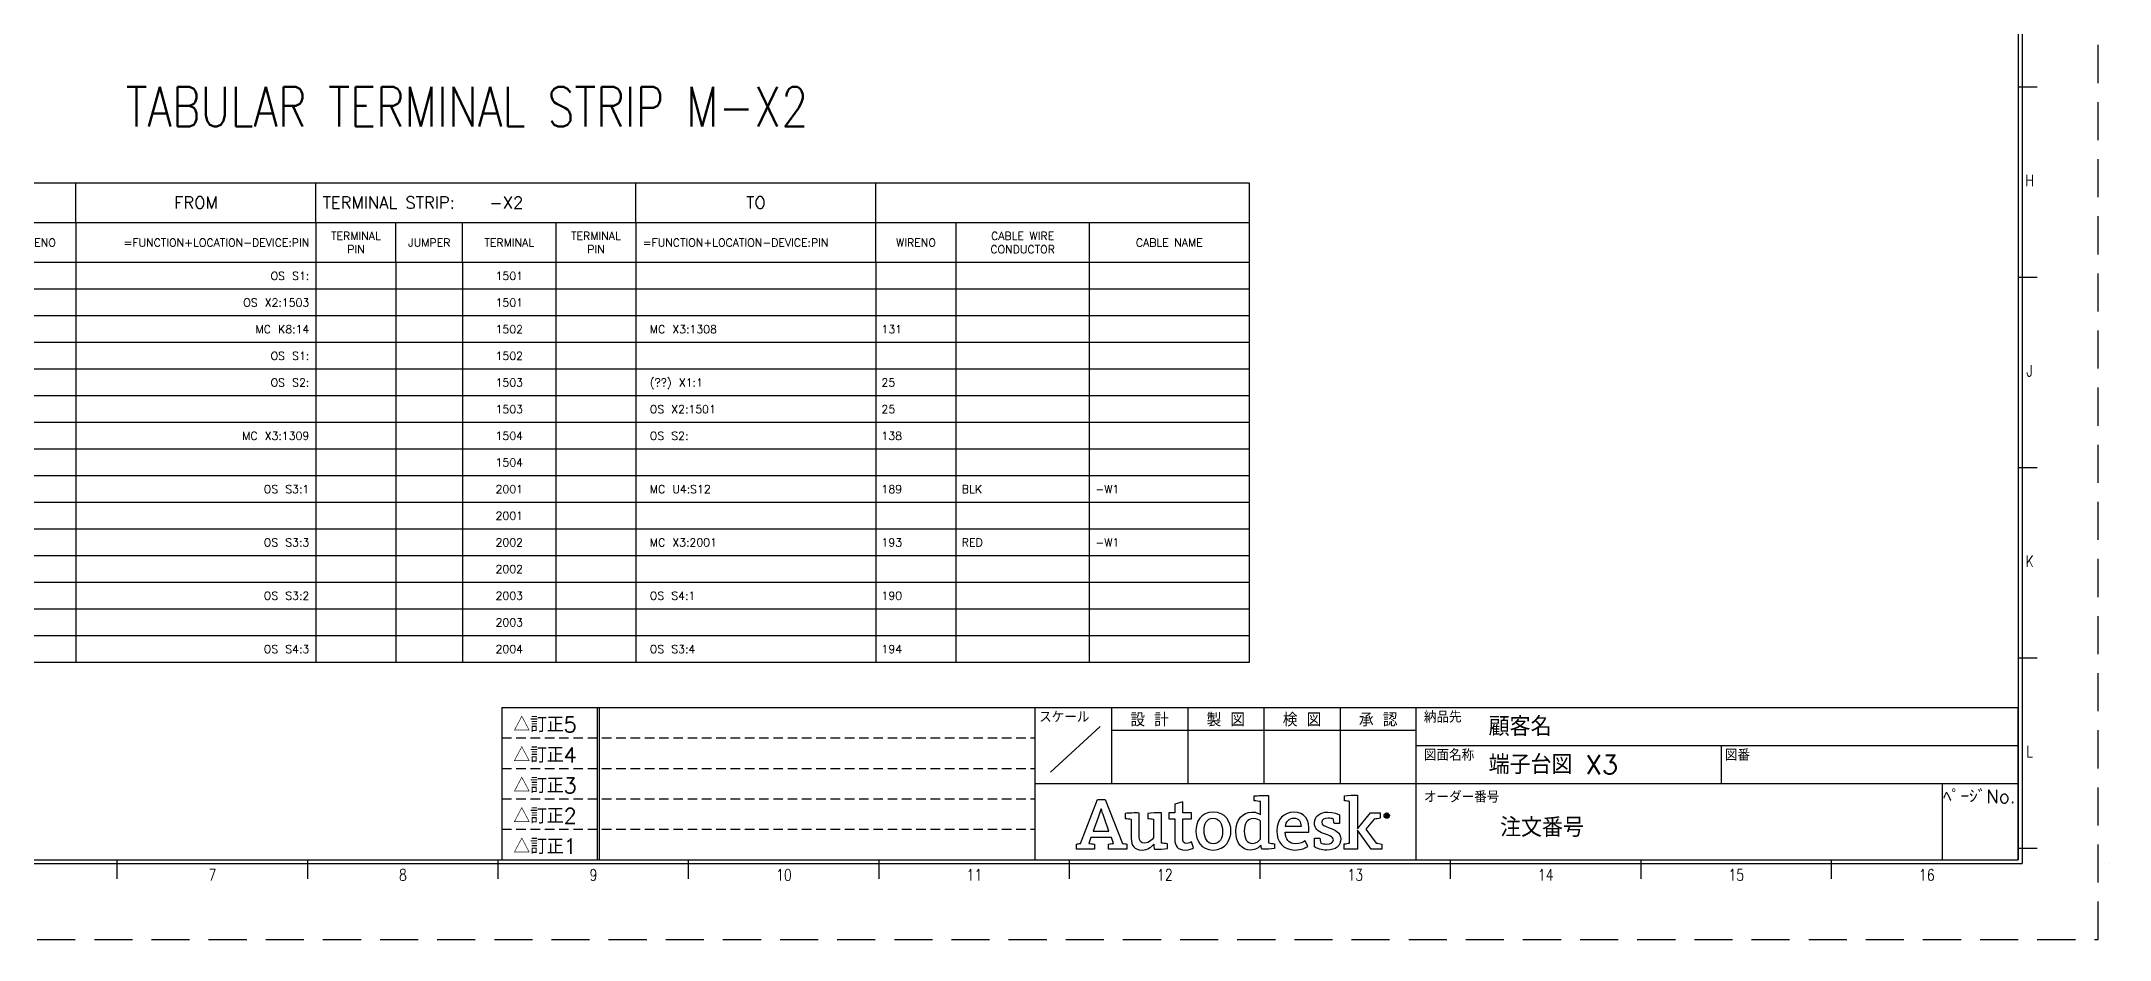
# Model space of a CAD drawing. Header units: millimetres. Extents: x 0 to 844, y 0 to 594.
# Drawn here: x 301 to 844, y 0 to 236 of the extents above; entities that cross this region are included whole.
import ezdxf
from ezdxf.enums import TextEntityAlignment as Align

# ---------------------------------------------------------------- set-up
doc = ezdxf.new("R2010")
doc.units = ezdxf.units.MM
doc.header["$LTSCALE"] = 10
doc.linetypes.add('DASHEDX2', pattern=[1.5, 1, -0.5])
doc.linetypes.add('HIDDEN', pattern=[0.375, 0.25, -0.125])
doc.layers.get('0').update_dxf_attribs({"linetype": 'CONTINUOUS'})
for name, color, linetype in [('COMMENT', 4, 'CONTINUOUS'), ('HIDDEN', 7, 'HIDDEN'), ('LAYER_1', 160, 'CONTINUOUS'), ('PMISC', 7, 'CONTINUOUS'), ('PTERM', 4, 'CONTINUOUS'), ('PWIRE', 84, 'CONTINUOUS'), ('TITLE', 4, 'CONTINUOUS'), ('ZUWAKU', 7, 'CONTINUOUS')]:
    doc.layers.add(name, color=color, linetype=linetype)
doc.styles.get("Standard").update_dxf_attribs({"font": 'romans', "width": 0.8, "bigfont": 'extfont'})
doc.styles.add('WD', font='txt.shx')

# ---------------------------------------------------------------- blocks, each defined once
blk = doc.blocks.new('JIS_tblock_a1')
at = {"layer": 'HIDDEN'}
for p, q in [((-398, 32), (-258, 32)), ((-398, 24), (-258, 24)), ((-398, 16), (-258, 16)), ((-398, 8), (-258, 8))]:
    blk.add_line(p, q, dxfattribs=at)
at = {"layer": 'ZUWAKU'}
for p, q in [((-398, 40), (0, 40)), ((-398, 40), (-398, 0)), ((-373, 40), (-373, 0)), ((-372.5, 40), (-372.5, 0)), ((-258, 0), (-258, 40)), ((-238, 40), (-238, 20)), ((-218, 40), (-218, 20)), ((-198, 40), (-198, 20)), ((-178, 40), (-178, 20)), ((-158, 0), (-158, 40)), ((0, 0), (0, 40)), ((-241, 35), (-254, 23)), ((-238, 34), (-158, 34)), ((-158, 30), (0, 30)), ((-78, 30), (-78, 20)), ((-258, 20), (-158, 20)), ((-158, 20), (0, 20)), ((-20, 20), (-20, 0)), ((-398, 0), (0, 0))]:
    blk.add_line(p, q, dxfattribs=at)
at = {"layer": 'TITLE'}
for tag, p, height in [('REVINFO51', (-370, 34), 3), ('ORDER2', (-139, 32.5), 5), ('REVINFO41', (-370, 26), 3), ('INFO1', (-139, 22.5), 5), ('SCALE0', (-247.5, 23), 3), ('REVINFO31', (-370, 18), 3), ('REVINFO21', (-370, 10), 3), ('ORDER1', (-136, 6), 5), ('REVINFO11', (-370, 2), 3)]:
    blk.add_attdef(tag, p, '', height=height, dxfattribs=at)
for tag, p in [('REVDATEY5', (-306, 34)), ('REVDATEM5', (-298, 34)), ('REVDATED5', (-290, 34)), ('REVDESIGN5', (-260, 34)), ('REVDATEY4', (-306, 26)), ('REVDATEM4', (-298, 26)), ('REVDATED4', (-290, 26)), ('REVDESIGN4', (-260, 26)), ('SCALE1', (-251, 29)), ('REVDATEY3', (-306, 18)), ('REVDATEM3', (-298, 18)), ('REVDATED3', (-290, 18)), ('REVDESIGN3', (-260, 18)), ('REVDATEY2', (-306, 10)), ('REVDATEM2', (-298, 10)), ('REVDATED2', (-290, 10)), ('REVDESIGN2', (-260, 10)), ('REVDATEY1', (-306, 2)), ('REVDATEM1', (-298, 2)), ('REVDATED1', (-290, 2)), ('REVDESIGN1', (-260, 2))]:
    blk.add_attdef(tag, text='', height=3, dxfattribs=at).set_placement(p, align=Align.RIGHT)
for tag, height, p in [('DESIGN1', 3, (-228, 27)), ('DESIGN2', 3, (-208, 27)), ('DESIGN3', 3, (-188, 27)), ('DESIGN4', 3, (-168, 27)), ('FILENAME0', 5, (-47.8, 25)), ('PAGE0', 3, (-10.3, 8.6))]:
    blk.add_attdef(tag, text='', height=height, dxfattribs=at).set_placement(p, align=Align.MIDDLE)
at = {"layer": 'TITLE', "flags": 1}
blk.add_attdef('LPAGE0', text='', height=3, dxfattribs=at).set_placement((-11, 3), align=Align.CENTER)
for tag, p in [('TYPE0', (-398, 0)), ('ORDER3', (-398, 0)), ('ORDER4', (-398, 0)), ('ORDER5', (-398, 0)), ('ORDER6', (-398, 0)), ('ORDER7', (-398, 0)), ('ORDER8', (-398, 0)), ('ORDER9', (-398, 0)), ('ORDER10', (-398, 0)), ('ORDER11', (-398, 0)), ('ORDER12', (-398, 0)), ('ORDER13', (-398, 0)), ('ORDER14', (-398, 0)), ('ORDER15', (-398, 0)), ('ORDER16', (-398, 0)), ('ORDER17', (-398, 0)), ('ORDER18', (-398, 0)), ('ORDER19', (-398, 0)), ('ORDER20', (-398, 0)), ('ORDER21', (-398, 0)), ('ORDER22', (-398, 0)), ('ORDER23', (-398, 0)), ('SCALETYPE0', (-398, 0)), ('DATEY1', (-398, 0)), ('DATEM1', (-398, 0)), ('DATED1', (-398, 0)), ('DATEY2', (-398, 0)), ('DATEM2', (-398, 0)), ('DATED2', (-398, 0)), ('BANNAME0', (-398, 0)), ('INFO3', (-398, 0)), ('INFO4', (-398, 0)), ('INFO5', (-398, 0)), ('INFO6', (-398, 0)), ('INFO7', (-398, 0)), ('INFO8', (-398, 0)), ('INFO9', (-398, 0)), ('INFO10', (-398, 0)), ('INFO11', (-398, 0)), ('INFO12', (-398, 0)), ('INFO13', (-398, 0)), ('INFO14', (-398, 0)), ('INFO15', (-398, 0)), ('INFO16', (-398, 0)), ('INFO17', (-398, 0)), ('INFO18', (-398, 0)), ('INFO19', (-398, 0)), ('INFO20', (-398, 0)), ('INFO21', (-398, 0)), ('INFO22', (-398, 0)), ('INFO23', (-398, 0)), ('INFO24', (-398, 0)), ('DATEY3', (-398, 0)), ('DATEM3', (-398, 0)), ('DATED3', (-398, 0)), ('DATEY4', (-398, 0)), ('DATEM4', (-398, 0)), ('DATED4', (-398, 0)), ('DATEY5', (-398, 0)), ('DATEM5', (-398, 0)), ('DATED5', (-398, 0)), ('DATEY6', (-398, 0)), ('DATEM6', (-398, 0)), ('DATED6', (-398, 0)), ('REFERENCETYPE0', (-398, 0)), ('INFO2', (-397.7, 0))]:
    blk.add_attdef(tag, p, '', height=3, dxfattribs=at)
at = {"layer": 'TITLE', "width": 0.8, "flags": 1}
for tag in ['REVINFO12', 'REVINFO13', 'REVINFO22', 'REVINFO23', 'REVINFO32', 'REVINFO33', 'REVINFO42', 'REVINFO43', 'REVINFO52', 'REVINFO53', 'REVINFO61', 'REVINFO62', 'REVINFO63', 'REVINFO71', 'REVINFO72', 'REVINFO73', 'REVINFO81', 'REVINFO82', 'REVINFO83', 'REVDESIGN6', 'REVDESIGN7', 'REVDESIGN8', 'REVDATEY6', 'REVDATEM6', 'REVDATED6', 'REVDATEY7', 'REVDATEM7', 'REVDATED7', 'REVDATEY8', 'REVDATEM8', 'REVDATED8']:
    blk.add_attdef(tag, (-398, 0), '', height=3, dxfattribs=at)
at = {"layer": 'TITLE', "flags": 1}
blk.add_attdef('PAPER0', text='', height=1, dxfattribs=at).set_placement((-3, -1), align=Align.TOP_RIGHT)
at = {"layer": 'ZUWAKU'}
for s, height, p in [('スケール', 3, (-257, 36)), ('納品先', 3, (-156, 36)), ('△訂正5', 4, (-395, 33.5)), ('△訂正4', 4, (-395, 25.5)), ('図面名称', 3, (-156, 26)), ('図番', 3, (-77, 26)), ('△訂正3', 4, (-395, 17.5)), ('オーダー番号', 3, (-156, 15)), ('△訂正2', 4, (-395, 9.5)), ('△訂正1', 4, (-395, 1.5))]:
    blk.add_text(s, height=height, dxfattribs=at).set_placement(p)
for s, p in [('設 計', (-228, 35)), ('製 図', (-208, 35)), ('検 図', (-188, 35)), ('承 認', (-168, 35)), ('ﾍﾟｰｼﾞNo.', (-10.23, 14.88))]:
    blk.add_text(s, height=3.5, dxfattribs=at).set_placement(p, align=Align.CENTER)
blk = doc.blocks.new('JIS_border_a1')
at = {"layer": 'ZUWAKU', "color": 5}
for p, q in [((820, 573), (820, 21)), ((821, 574), (821, 20)), ((20, 20), (821, 20)), ((21, 21), (820, 21)), ((594, 20), (594, 20)), ((644, 20), (644, 20)), ((694, 20), (694, 20)), ((744, 20), (744, 20)), ((794, 20), (794, 20)), ((844, 20), (844, 20))]:
    blk.add_line(p, q, dxfattribs=at)
at = {"layer": 'ZUWAKU'}
for p, q in [((820, 224), (825, 224)), ((820, 174), (825, 174)), ((820, 124), (825, 124)), ((820, 74), (825, 74)), ((820, 24), (825, 24)), ((321, 16), (321, 21)), ((371, 16), (371, 21)), ((421, 16), (421, 21)), ((471, 16), (471, 21)), ((521, 16), (521, 21)), ((571, 16), (571, 21)), ((621, 16), (621, 21)), ((671, 16), (671, 21)), ((721, 16), (721, 21)), ((771, 16), (771, 21))]:
    blk.add_line(p, q, dxfattribs=at)
at = {"layer": 'ZUWAKU', "color": 5, "linetype": 'DASHEDX2'}
blk.add_lwpolyline([(0, 0), (841, 0), (841, 594), (0, 594)], close=True, dxfattribs=at)
at = {"layer": 'COMMENT', "width": 0.8}
for s, p in [('H', (823, 199.43)), ('J', (823, 149.43)), ('K', (823, 99.43)), ('L', (823, 49.43)), ('7', (346, 17)), ('8', (396, 17)), ('9', (446, 17)), ('10', (496, 17)), ('11', (546, 17)), ('12', (596, 17)), ('13', (646, 17)), ('14', (696, 17)), ('15', (746, 17)), ('16', (796, 17))]:
    blk.add_text(s, height=3, dxfattribs=at).set_placement(p, align=Align.MIDDLE)
blk = doc.blocks.new('AI9-BLK2')
at = {"layer": 'LAYER_1', "color": 7}
blk.add_circle((0, 0), 2.03, dxfattribs=at)
blk.add_open_spline([(1.7, 0), (1.7, -1), (1, -1.8), (0, -1.8), (-1, -1.8), (-1.7, -1), (-1.7, 0), (-1.7, 1), (-1, 1.8), (0, 1.8), (1, 1.8), (1.7, 1), (1.7, 0)], degree=3, knots=[0, 0, 0, 0, 1, 1, 1, 2, 2, 2, 3, 3, 3, 4, 4, 4, 4], dxfattribs=at)
blk = doc.blocks.new('AI9-BLK1')
at = {"layer": 'LAYER_1', "color": 7}
for points, knots in [([(0.7, -1.1), (0.7, -1.1), (0.2, -0.4), (0.2, -0.4), (0.1, -0.2), (0, -0.2), (-0.1, -0.1), (0.3, 0), (0.5, 0.2), (0.5, 0.5), (0.5, 0.8), (0.3, 1.1), (-0.2, 1.1), (-0.2, 1.1), (-0.8, 1.1), (-0.8, 1.1), (-0.8, 1.1), (-0.8, -1.1), (-0.8, -1.1), (-0.8, -1.1), (-0.5, -1.1), (-0.5, -1.1), (-0.5, -1.1), (-0.5, -0.1), (-0.5, -0.1), (-0.4, -0.1), (-0.3, -0.2), (-0.2, -0.3), (-0.2, -0.3), (0.3, -1.1), (0.3, -1.1), (0.3, -1.1), (0.7, -1.1), (0.7, -1.1)], [0, 0, 0, 0, 1, 1, 1, 2, 2, 2, 3, 3, 3, 4, 4, 4, 5, 5, 5, 6, 6, 6, 7, 7, 7, 8, 8, 8, 9, 9, 9, 10, 10, 10, 11, 11, 11, 11]), ([(0.2, 0.5), (0.2, 0.2), (-0.1, 0.1), (-0.3, 0.1), (-0.3, 0.1), (-0.5, 0.1), (-0.5, 0.1), (-0.5, 0.1), (-0.5, 0.8), (-0.5, 0.8), (-0.5, 0.8), (-0.2, 0.8), (-0.2, 0.8), (0.1, 0.8), (0.2, 0.7), (0.2, 0.5)], [0, 0, 0, 0, 1, 1, 1, 2, 2, 2, 3, 3, 3, 4, 4, 4, 5, 5, 5, 5])]:
    blk.add_open_spline(points, degree=3, knots=knots, dxfattribs=at)
blk = doc.blocks.new('JIS_LOGO_BLOCK')
for points, knots in [([(12.07, 1.49), (12.07, 1.49), (7.57, 13.06), (7.57, 13.06), (7.57, 13.06), (5.51, 13.06), (5.51, 13.06), (5.51, 13.06), (1.1, 1.49), (1.1, 1.49), (0.75, 1.45), (0.31, 1.37), (0, 1.28), (0, 1.28), (0, 0), (0, 0), (0, 0), (4.71, 0), (4.71, 0), (4.71, 0), (4.71, 1.28), (4.71, 1.28), (4.26, 1.37), (3.73, 1.47), (3.25, 1.51), (3.25, 1.51), (3.8, 3.02), (3.8, 3.02), (3.8, 3.02), (9.18, 3.02), (9.18, 3.02), (9.18, 3.02), (9.74, 1.49), (9.74, 1.49), (9.26, 1.45), (8.84, 1.37), (8.4, 1.28), (8.4, 1.28), (8.4, 0), (8.4, 0), (8.4, 0), (13.27, 0), (13.27, 0), (13.27, 0), (13.27, 1.28), (13.27, 1.28), (12.99, 1.35), (12.34, 1.49), (12.07, 1.49)], [0, 0, 0, 0, 1, 1, 1, 2, 2, 2, 3, 3, 3, 4, 4, 4, 5, 5, 5, 6, 6, 6, 7, 7, 7, 8, 8, 8, 9, 9, 9, 10, 10, 10, 11, 11, 11, 12, 12, 12, 13, 13, 13, 14, 14, 14, 15, 15, 15, 16, 16, 16, 16]), ([(24.28, 7.91), (24.28, 7.91), (24.28, 9.49), (24.28, 9.49), (24.28, 9.49), (25.81, 9.49), (25.81, 9.49), (25.81, 9.49), (25.81, 11.77), (25.81, 11.77), (25.81, 11.77), (27.89, 12.43), (27.89, 12.43), (27.89, 12.43), (27.89, 9.49), (27.89, 9.49), (27.89, 9.49), (30.19, 9.49), (30.19, 9.49), (30.19, 9.49), (30.19, 7.91), (30.19, 7.91), (30.19, 7.91), (27.89, 7.91), (27.89, 7.91), (27.89, 7.91), (27.89, 2.86), (27.89, 2.86), (27.89, 1.92), (28.15, 1.49), (28.91, 1.49), (29.48, 1.49), (29.99, 1.77), (30.17, 1.88), (30.17, 1.88), (30.76, 0.31), (30.76, 0.31), (30.41, 0.12), (29.66, -0.24), (28.54, -0.24), (26.6, -0.24), (25.81, 0.82), (25.81, 2.53), (25.81, 2.53), (25.81, 7.91), (25.81, 7.91), (25.81, 7.91), (24.28, 7.91), (24.28, 7.91)], [0, 0, 0, 0, 1, 1, 1, 2, 2, 2, 3, 3, 3, 4, 4, 4, 5, 5, 5, 6, 6, 6, 7, 7, 7, 8, 8, 8, 9, 9, 9, 10, 10, 10, 11, 11, 11, 12, 12, 12, 13, 13, 13, 14, 14, 14, 15, 15, 15, 16, 16, 16, 16]), ([(50.45, 1.6), (50.43, 1.84), (50.42, 2.1), (50.42, 2.37), (50.42, 2.37), (50.42, 14.08), (50.42, 14.08), (49.17, 14.14), (47.76, 14.07), (46.66, 13.95), (46.66, 13.95), (46.66, 12.67), (46.66, 12.67), (47.23, 12.63), (47.87, 12.55), (48.34, 12.48), (48.34, 12.48), (48.34, 12.48), (48.34, 12.48), (48.34, 12.48), (48.34, 8.98), (48.34, 8.98), (47.99, 9.28), (47.3, 9.73), (46.05, 9.73), (43.64, 9.73), (41.83, 7.75), (41.83, 4.73), (41.83, 1.55), (43.4, -0.24), (45.73, -0.24), (47.01, -0.24), (47.87, 0.37), (48.44, 1.06), (48.46, 0.73), (48.56, 0.22), (48.64, 0), (49.8, -0.06), (50.99, 0.02), (52.01, 0.14), (52.01, 0.14), (52.01, 1.41), (52.01, 1.41), (51.51, 1.45), (50.9, 1.53), (50.45, 1.6)], [0, 0, 0, 0, 1, 1, 1, 2, 2, 2, 3, 3, 3, 4, 4, 4, 5, 5, 5, 6, 6, 6, 7, 7, 7, 8, 8, 8, 9, 9, 9, 10, 10, 10, 11, 11, 11, 12, 12, 12, 13, 13, 13, 14, 14, 14, 15, 15, 15, 15]), ([(78.65, 1.57), (78.65, 1.57), (75.95, 5.22), (75.95, 5.22), (75.95, 5.22), (78.18, 7.89), (78.18, 7.89), (78.64, 7.93), (79.3, 8), (79.69, 8.1), (79.69, 8.1), (79.69, 9.49), (79.69, 9.49), (79.69, 9.49), (77.16, 9.49), (77.16, 9.49), (77.16, 9.49), (73.79, 5.35), (73.79, 5.35), (73.79, 5.35), (73.79, 14.12), (73.79, 14.12), (72.64, 14.18), (71.38, 14.12), (70.34, 14.02), (70.34, 14.02), (70.34, 12.67), (70.34, 12.67), (70.82, 12.63), (71.33, 12.56), (71.71, 12.5), (71.71, 12.5), (71.71, 1.55), (71.71, 1.55), (71.24, 1.51), (70.76, 1.44), (70.32, 1.36), (70.32, 1.36), (70.32, 0), (70.32, 0), (70.32, 0), (73.79, 0), (73.79, 0), (73.79, 0), (73.79, 4.96), (73.79, 4.96), (73.79, 4.96), (77.34, 0), (77.34, 0), (77.34, 0), (80.14, 0), (80.14, 0), (80.14, 0), (80.14, 1.31), (80.14, 1.31), (79.61, 1.43), (79.08, 1.51), (78.65, 1.57)], [0, 0, 0, 0, 1, 1, 1, 2, 2, 2, 3, 3, 3, 4, 4, 4, 5, 5, 5, 6, 6, 6, 7, 7, 7, 8, 8, 8, 9, 9, 9, 10, 10, 10, 11, 11, 11, 12, 12, 12, 13, 13, 13, 14, 14, 14, 15, 15, 15, 16, 16, 16, 17, 17, 17, 18, 18, 18, 19, 19, 19, 19]), ([(4.4, 4.74), (4.4, 4.74), (5.71, 8.34), (5.71, 8.34), (6.1, 9.42), (6.24, 9.89), (6.45, 10.59), (6.45, 10.59), (6.49, 10.59), (6.49, 10.59), (6.71, 9.91), (6.84, 9.44), (7.24, 8.34), (7.24, 8.34), (8.54, 4.74), (8.54, 4.74), (8.54, 4.74), (4.4, 4.74), (4.4, 4.74)], [0, 0, 0, 0, 1, 1, 1, 2, 2, 2, 3, 3, 3, 4, 4, 4, 5, 5, 5, 6, 6, 6, 6]), ([(20.45, -0.02), (20.4, 0.22), (20.3, 0.88), (20.28, 1.31), (19.81, 0.69), (18.83, -0.25), (17.22, -0.25), (15.16, -0.25), (14.39, 1.08), (14.39, 2.77), (14.39, 2.77), (14.39, 7.87), (14.39, 7.87), (13.92, 7.94), (13.29, 8.02), (12.8, 8.06), (12.8, 8.06), (12.8, 9.36), (12.8, 9.36), (13.82, 9.46), (15.22, 9.53), (16.47, 9.47), (16.47, 9.47), (16.47, 3.2), (16.47, 3.2), (16.47, 2.14), (16.85, 1.53), (17.92, 1.53), (19.12, 1.53), (20.02, 2.71), (20.22, 2.96), (20.22, 2.96), (20.22, 7.89), (20.22, 7.89), (19.81, 7.94), (19.22, 8.02), (18.73, 8.06), (18.73, 8.06), (18.73, 9.36), (18.73, 9.36), (19.75, 9.49), (21.1, 9.53), (22.3, 9.49), (22.3, 9.49), (22.3, 1.59), (22.3, 1.59), (22.75, 1.51), (23.36, 1.43), (23.87, 1.39), (23.87, 1.39), (23.87, 0.12), (23.87, 0.12), (22.87, 0), (21.59, -0.08), (20.45, -0.02)], [0, 0, 0, 0, 1, 1, 1, 2, 2, 2, 3, 3, 3, 4, 4, 4, 5, 5, 5, 6, 6, 6, 7, 7, 7, 8, 8, 8, 9, 9, 9, 10, 10, 10, 11, 11, 11, 12, 12, 12, 13, 13, 13, 14, 14, 14, 15, 15, 15, 16, 16, 16, 17, 17, 17, 18, 18, 18, 18]), ([(35.92, -0.24), (32.64, -0.24), (31.33, 2.39), (31.33, 4.73), (31.33, 7.06), (32.6, 9.73), (35.88, 9.73), (39.14, 9.73), (40.57, 7.12), (40.57, 4.79), (40.57, 2.47), (39.18, -0.24), (35.92, -0.24)], [0, 0, 0, 0, 1, 1, 1, 2, 2, 2, 3, 3, 3, 4, 4, 4, 4]), ([(35.84, 8.1), (34.15, 8.1), (33.53, 6.67), (33.53, 4.79), (33.53, 2.9), (34.25, 1.41), (35.94, 1.41), (37.65, 1.41), (38.35, 2.82), (38.35, 4.73), (38.35, 6.61), (37.55, 8.1), (35.84, 8.1)], [0, 0, 0, 0, 1, 1, 1, 2, 2, 2, 3, 3, 3, 4, 4, 4, 4]), ([(48.34, 2.61), (48.11, 2.3), (47.38, 1.49), (46.3, 1.49), (44.73, 1.49), (44.05, 2.79), (44.05, 4.75), (44.05, 6.73), (44.89, 8.04), (46.42, 8.04), (47.42, 8.04), (47.97, 7.65), (48.34, 7.32), (48.34, 7.32), (48.34, 2.61), (48.34, 2.61)], [0, 0, 0, 0, 1, 1, 1, 2, 2, 2, 3, 3, 3, 4, 4, 4, 5, 5, 5, 5]), ([(57.47, 1.39), (58.78, 1.39), (59.59, 1.88), (60.02, 2.14), (60.02, 2.14), (60.74, 0.71), (60.74, 0.71), (60.19, 0.37), (59.17, -0.24), (57.33, -0.24), (54.23, -0.24), (52.58, 1.88), (52.58, 4.81), (52.58, 7.71), (54.49, 9.73), (57.07, 9.73), (59.86, 9.73), (61.29, 7.71), (61, 4.43), (61, 4.43), (54.78, 4.43), (54.78, 4.43), (54.88, 2.71), (55.66, 1.39), (57.47, 1.39)], [0, 0, 0, 0, 1, 1, 1, 2, 2, 2, 3, 3, 3, 4, 4, 4, 5, 5, 5, 6, 6, 6, 7, 7, 7, 8, 8, 8, 8]), ([(58.98, 5.92), (58.94, 7.12), (58.43, 8.14), (57.04, 8.14), (55.76, 8.14), (55.05, 7.28), (54.84, 5.92), (54.84, 5.92), (58.98, 5.92), (58.98, 5.92)], [0, 0, 0, 0, 1, 1, 1, 2, 2, 2, 3, 3, 3, 3]), ([(66.3, 5.61), (65.23, 6.03), (64.39, 6.28), (64.39, 7.03), (64.39, 7.74), (65.1, 8.14), (66.04, 8.14), (66.57, 8.14), (67.08, 8.04), (67.47, 7.9), (67.52, 7.5), (67.57, 6.89), (67.66, 6.72), (67.66, 6.72), (69.04, 6.72), (69.04, 6.72), (69.04, 6.72), (69.04, 8.96), (69.04, 8.96), (68.66, 9.19), (67.59, 9.73), (65.96, 9.73), (63.94, 9.73), (62.47, 8.56), (62.47, 6.88), (62.47, 5.37), (63.41, 4.59), (64.85, 4.08), (66.31, 3.56), (67.46, 3.2), (67.46, 2.46), (67.46, 1.74), (66.85, 1.32), (65.63, 1.32), (65.13, 1.32), (64.51, 1.42), (64.13, 1.56), (64.07, 2.01), (63.98, 2.69), (63.88, 2.87), (63.88, 2.87), (62.51, 2.87), (62.51, 2.87), (62.51, 2.87), (62.51, 0.55), (62.51, 0.55), (62.51, 0.55), (62.51, 0.55), (62.51, 0.55), (63.11, 0.16), (64.28, -0.26), (65.76, -0.26), (68, -0.26), (69.42, 0.88), (69.42, 2.68), (69.42, 4.29), (67.84, 5.01), (66.3, 5.61)], [0, 0, 0, 0, 1, 1, 1, 2, 2, 2, 3, 3, 3, 4, 4, 4, 5, 5, 5, 6, 6, 6, 7, 7, 7, 8, 8, 8, 9, 9, 9, 10, 10, 10, 11, 11, 11, 12, 12, 12, 13, 13, 13, 14, 14, 14, 15, 15, 15, 16, 16, 16, 17, 17, 17, 18, 18, 18, 19, 19, 19, 19])]:
    blk.add_open_spline(points, degree=3, knots=knots)
at = {"xscale": 0.342899999999986, "yscale": 0.342899999999986, "zscale": 0.342899999999986}
for name, p in [('AI9-BLK2', (81.46, 8.8)), ('AI9-BLK1', (81.53, 8.8))]:
    blk.add_blockref(name, p, dxfattribs=at)
blk = doc.blocks.new('TERMLAY_HEADER')
for p, q in [((-14.75, -1.5), (-14.75, 0)), ((-14.75, 0), (14.75, 0)), ((-7.25, -0.75), (-7.25, 0)), ((-2.75, -0.75), (-2.75, 0)), ((3.25, -0.75), (3.25, 0)), ((7.75, -1.5), (7.75, 0)), ((14.75, 0), (14.75, -1.5)), ((-11.25, -0.75), (-14.75, -0.75)), ((-11.25, -0.75), (-8.75, -0.75)), ((-11.25, -0.75), (-11.25, -1.5)), ((-8.75, -0.75), (-7.25, -0.75)), ((-8.75, -0.75), (-8.75, -1.5)), ((-7.25, -0.75), (-2.75, -0.75)), ((-7.25, -0.75), (-7.25, -1.5)), ((-2.75, -0.75), (-1.25, -0.75)), ((-2.75, -0.75), (-2.75, -1.5)), ((-1.25, -0.75), (0, -0.75)), ((-1.25, -1.5), (-1.25, -0.75)), ((0, -0.75), (1.75, -0.75)), ((0, -1.5), (0, -0.75)), ((1.75, -0.75), (3.25, -0.75)), ((1.75, -0.75), (1.75, -1.5)), ((3.25, -0.75), (7.75, -0.75)), ((3.25, -0.75), (3.25, -1.5)), ((7.75, -0.75), (9.25, -0.75)), ((9.25, -0.75), (11.75, -0.75)), ((9.25, -0.75), (9.25, -1.5)), ((11.75, -0.75), (14.75, -0.75)), ((11.75, -0.75), (11.75, -1.5)), ((14.75, -1.5), (-14.75, -1.5))]:
    blk.add_line(p, q)
for s, height, p in [('FROM', 0.225, (-5, -0.375)), ('TO', 0.225, (5.5, -0.375)), ('CABLE NAME', 0.15, (-13, -1.125)), ('CABLE WIRE', 0.15, (-10, -1)), ('WIRENO', 0.15, (-8, -1.125)), ('TERMINAL', 0.15, (-2, -1)), ('JUMPER', 0.15, (-0.625, -1.125)), ('TERMINAL', 0.15, (0.875, -1.125)), ('TERMINAL', 0.15, (2.5, -1)), ('WIRENO', 0.15, (8.5, -1.125)), ('CABLE WIRE', 0.15, (10.5, -1)), ('CABLE NAME', 0.15, (13.25, -1.125)), ('CONDUCTOR', 0.15, (-10, -1.25)), ('PIN', 0.15, (-2, -1.25)), ('PIN', 0.15, (2.5, -1.25)), ('CONDUCTOR', 0.15, (10.5, -1.25))]:
    blk.add_text(s, height=height).set_placement(p, align=Align.MIDDLE_CENTER)
for s, height, p in [('TERMINAL STRIP:', 0.225, (-2.625, -0.375)), ('=FUNCTION+LOCATION-DEVICE:PIN', 0.15, (3.375, -1.125))]:
    blk.add_text(s, height=height).set_placement(p, align=Align.MIDDLE_LEFT)
blk.add_text('=FUNCTION+LOCATION-DEVICE:PIN', height=0.15).set_placement((-2.875, -1.125), align=Align.MIDDLE_RIGHT)
at = {"color": 4, "style": 'WD'}
blk.add_attdef('TAB_STRIP', text='', height=0.225, dxfattribs=at).set_placement((0.5, -0.375), align=Align.MIDDLE_LEFT)
blk = doc.blocks.new('TERMLAY_ROW.DWG')
for p, q in [((-14.75, -0.5), (-14.75, 0)), ((-11.25, -0.5), (-11.25, 0)), ((-8.75, 0), (-8.75, -0.5)), ((-7.25, 0), (-7.25, -0.5)), ((-2.75, 0), (-2.75, -0.5)), ((-1.25, 0), (-1.25, -0.5)), ((0, 0), (0, -0.5)), ((1.75, 0), (1.75, -0.5)), ((3.25, 0), (3.25, -0.5)), ((7.75, 0), (7.75, -0.5)), ((9.25, 0), (9.25, -0.5)), ((11.75, 0), (11.75, -0.5)), ((14.75, 0), (14.75, -0.5)), ((14.75, -0.5), (-14.75, -0.5))]:
    blk.add_line(p, q)
at = {"color": 3, "style": 'WD'}
for tag, p in [('CABLENAMEL', (-14.5, -0.25)), ('CABLEWCL', (-11.125, -0.25)), ('WIREL', (-8.625, -0.25)), ('DESTINATIONR', (3.375, -0.25)), ('WIRER', (7.854, -0.25)), ('CABLEWCR', (9.36, -0.25)), ('CABLENAMER', (11.864, -0.25))]:
    blk.add_attdef(tag, text='', height=0.15, dxfattribs=at).set_placement(p, align=Align.MIDDLE_LEFT)
blk.add_attdef('DESTINATIONL', text='', height=0.15, dxfattribs=at).set_placement((-2.875, -0.25), align=Align.MIDDLE_RIGHT)
at = {"color": 4, "style": 'WD'}
for tag, p in [('TERMPINL', (-2, -0.25)), ('JUMPER', (-0.625, -0.25)), ('WIRENO', (0.875, -0.25)), ('TERM', (0.875, -0.25)), ('TERMPINR', (2.5, -0.25))]:
    blk.add_attdef(tag, text='', height=0.15, dxfattribs=at).set_placement(p, align=Align.MIDDLE_CENTER)
at = {"color": 4, "style": 'WD', "flags": 1}
for tag, p in [('WDBLKNAM', (0.006, -0.392)), ('FP', (0.645, -0.437)), ('FPT', (0.796, -0.431))]:
    blk.add_attdef(tag, text='', height=0.0625, dxfattribs=at).set_placement(p, align=Align.MIDDLE_LEFT)
for tag, p in [('P_TAGSTRIP', (1.692, -0.328)), ('LOC', (1.675, -0.207)), ('INST', (1.708, -0.094))]:
    blk.add_attdef(tag, text='', height=0.0625, dxfattribs=at).set_placement(p, align=Align.MIDDLE_RIGHT)

msp = doc.modelspace()

# ---------------------------------------------------------------- block references
for name, p in [('JIS_border_a1', (0, 0)), ('JIS_LOGO_BLOCK', (572.79, 23.79))]:
    msp.add_blockref(name, p)
ref = msp.add_blockref('TERMLAY_HEADER', (411.67, 198.83), dxfattribs=dict(xscale=14, yscale=14, zscale=14))
ref.add_attrib('TAB_STRIP', '-X2', dxfattribs={"layer": 'PMISC', "color": 4, "height": 3.15, "style": 'WD'}).set_placement((418.67, 193.58), align=Align.MIDDLE_LEFT)
ref = msp.add_blockref('TERMLAY_ROW.DWG', (411.67, 177.83), dxfattribs=dict(xscale=14, yscale=14, zscale=14))
ref.add_attrib('TERM', '1501', dxfattribs={"layer": 'PTERM', "color": 4, "height": 2.1, "style": 'WD'}).set_placement((423.92, 174.33), align=Align.MIDDLE_CENTER)
ref.add_attrib('WIREL', '25', dxfattribs={"layer": 'PWIRE', "color": 3, "height": 2.1, "style": 'WD'}).set_placement((290.92, 174.33), align=Align.MIDDLE_LEFT)
ref.add_attrib('DESTINATIONL', ' OS S1:', dxfattribs={"layer": 'PMISC', "color": 3, "height": 2.1, "style": 'WD'}).set_placement((371.42, 174.33), align=Align.MIDDLE_RIGHT)
ref = msp.add_blockref('TERMLAY_ROW.DWG', (411.67, 170.83), dxfattribs=dict(xscale=14, yscale=14, zscale=14))
ref.add_attrib('TERM', '1501', dxfattribs={"layer": 'PTERM', "color": 4, "height": 2.1, "style": 'WD'}).set_placement((423.92, 167.33), align=Align.MIDDLE_CENTER)
ref.add_attrib('WIREL', '25', dxfattribs={"layer": 'PWIRE', "color": 3, "height": 2.1, "style": 'WD'}).set_placement((290.92, 167.33), align=Align.MIDDLE_LEFT)
ref.add_attrib('DESTINATIONL', ' OS X2:1503', dxfattribs={"layer": 'PMISC', "color": 3, "height": 2.1, "style": 'WD'}).set_placement((371.42, 167.33), align=Align.MIDDLE_RIGHT)
ref = msp.add_blockref('TERMLAY_ROW.DWG', (411.67, 163.83), dxfattribs=dict(xscale=14, yscale=14, zscale=14))
ref.add_attrib('TERM', '1502', dxfattribs={"layer": 'PTERM', "color": 4, "height": 2.1, "style": 'WD'}).set_placement((423.92, 160.33), align=Align.MIDDLE_CENTER)
ref.add_attrib('WIREL', '131', dxfattribs={"layer": 'PWIRE', "color": 3, "height": 2.1, "style": 'WD'}).set_placement((290.92, 160.33), align=Align.MIDDLE_LEFT)
ref.add_attrib('DESTINATIONL', ' MC K8:14', dxfattribs={"layer": 'PMISC', "color": 3, "height": 2.1, "style": 'WD'}).set_placement((371.42, 160.33), align=Align.MIDDLE_RIGHT)
ref.add_attrib('DESTINATIONR', ' MC X3:1308', dxfattribs={"layer": 'PMISC', "color": 3, "height": 2.1, "style": 'WD'}).set_placement((458.92, 160.33), align=Align.MIDDLE_LEFT)
ref.add_attrib('WIRER', '131', dxfattribs={"layer": 'PWIRE', "color": 3, "height": 2.1, "style": 'WD'}).set_placement((521.62, 160.33), align=Align.MIDDLE_LEFT)
ref = msp.add_blockref('TERMLAY_ROW.DWG', (411.67, 156.83), dxfattribs=dict(xscale=14, yscale=14, zscale=14))
ref.add_attrib('TERM', '1502', dxfattribs={"layer": 'PTERM', "color": 4, "height": 2.1, "style": 'WD'}).set_placement((423.92, 153.33), align=Align.MIDDLE_CENTER)
ref.add_attrib('WIREL', '131', dxfattribs={"layer": 'PWIRE', "color": 3, "height": 2.1, "style": 'WD'}).set_placement((290.92, 153.33), align=Align.MIDDLE_LEFT)
ref.add_attrib('DESTINATIONL', ' OS S1:', dxfattribs={"layer": 'PMISC', "color": 3, "height": 2.1, "style": 'WD'}).set_placement((371.42, 153.33), align=Align.MIDDLE_RIGHT)
ref = msp.add_blockref('TERMLAY_ROW.DWG', (411.67, 149.83), dxfattribs=dict(xscale=14, yscale=14, zscale=14))
ref.add_attrib('TERM', '1503', dxfattribs={"layer": 'PTERM', "color": 4, "height": 2.1, "style": 'WD'}).set_placement((423.92, 146.33), align=Align.MIDDLE_CENTER)
ref.add_attrib('WIREL', '25', dxfattribs={"layer": 'PWIRE', "color": 3, "height": 2.1, "style": 'WD'}).set_placement((290.92, 146.33), align=Align.MIDDLE_LEFT)
ref.add_attrib('DESTINATIONL', ' OS S2:', dxfattribs={"layer": 'PMISC', "color": 3, "height": 2.1, "style": 'WD'}).set_placement((371.42, 146.33), align=Align.MIDDLE_RIGHT)
ref.add_attrib('DESTINATIONR', ' (??) X1:1', dxfattribs={"layer": 'PMISC', "color": 3, "height": 2.1, "style": 'WD'}).set_placement((458.92, 146.33), align=Align.MIDDLE_LEFT)
ref.add_attrib('WIRER', '25', dxfattribs={"layer": 'PWIRE', "color": 3, "height": 2.1, "style": 'WD'}).set_placement((521.62, 146.33), align=Align.MIDDLE_LEFT)
ref = msp.add_blockref('TERMLAY_ROW.DWG', (411.67, 142.83), dxfattribs=dict(xscale=14, yscale=14, zscale=14))
ref.add_attrib('TERM', '1503', dxfattribs={"layer": 'PTERM', "color": 4, "height": 2.1, "style": 'WD'}).set_placement((423.92, 139.33), align=Align.MIDDLE_CENTER)
ref.add_attrib('DESTINATIONR', ' OS X2:1501', dxfattribs={"layer": 'PMISC', "color": 3, "height": 2.1, "style": 'WD'}).set_placement((458.92, 139.33), align=Align.MIDDLE_LEFT)
ref.add_attrib('WIRER', '25', dxfattribs={"layer": 'PWIRE', "color": 3, "height": 2.1, "style": 'WD'}).set_placement((521.62, 139.33), align=Align.MIDDLE_LEFT)
ref = msp.add_blockref('TERMLAY_ROW.DWG', (411.67, 135.83), dxfattribs=dict(xscale=14, yscale=14, zscale=14))
ref.add_attrib('TERM', '1504', dxfattribs={"layer": 'PTERM', "color": 4, "height": 2.1, "style": 'WD'}).set_placement((423.92, 132.33), align=Align.MIDDLE_CENTER)
ref.add_attrib('WIREL', '138', dxfattribs={"layer": 'PWIRE', "color": 3, "height": 2.1, "style": 'WD'}).set_placement((290.92, 132.33), align=Align.MIDDLE_LEFT)
ref.add_attrib('DESTINATIONL', ' MC X3:1309', dxfattribs={"layer": 'PMISC', "color": 3, "height": 2.1, "style": 'WD'}).set_placement((371.42, 132.33), align=Align.MIDDLE_RIGHT)
ref.add_attrib('DESTINATIONR', ' OS S2:', dxfattribs={"layer": 'PMISC', "color": 3, "height": 2.1, "style": 'WD'}).set_placement((458.92, 132.33), align=Align.MIDDLE_LEFT)
ref.add_attrib('WIRER', '138', dxfattribs={"layer": 'PWIRE', "color": 3, "height": 2.1, "style": 'WD'}).set_placement((521.62, 132.33), align=Align.MIDDLE_LEFT)
ref = msp.add_blockref('TERMLAY_ROW.DWG', (411.67, 128.83), dxfattribs=dict(xscale=14, yscale=14, zscale=14))
ref.add_attrib('TERM', '1504', dxfattribs={"layer": 'PTERM', "color": 4, "height": 2.1, "style": 'WD'}).set_placement((423.92, 125.33), align=Align.MIDDLE_CENTER)
ref = msp.add_blockref('TERMLAY_ROW.DWG', (411.67, 121.83), dxfattribs=dict(xscale=14, yscale=14, zscale=14))
ref.add_attrib('TERM', '2001', dxfattribs={"layer": 'PTERM', "color": 4, "height": 2.1, "style": 'WD'}).set_placement((423.92, 118.33), align=Align.MIDDLE_CENTER)
ref.add_attrib('WIREL', '189', dxfattribs={"layer": 'PWIRE', "color": 3, "height": 2.1, "style": 'WD'}).set_placement((290.92, 118.33), align=Align.MIDDLE_LEFT)
ref.add_attrib('DESTINATIONL', ' OS S3:1', dxfattribs={"layer": 'PMISC', "color": 3, "height": 2.1, "style": 'WD'}).set_placement((371.42, 118.33), align=Align.MIDDLE_RIGHT)
ref.add_attrib('DESTINATIONR', ' MC U4:S12', dxfattribs={"layer": 'PMISC', "color": 3, "height": 2.1, "style": 'WD'}).set_placement((458.92, 118.33), align=Align.MIDDLE_LEFT)
ref.add_attrib('WIRER', '189', dxfattribs={"layer": 'PWIRE', "color": 3, "height": 2.1, "style": 'WD'}).set_placement((521.62, 118.33), align=Align.MIDDLE_LEFT)
ref.add_attrib('CABLEWCR', 'BLK', dxfattribs={"layer": 'PMISC', "color": 3, "height": 2.1, "style": 'WD'}).set_placement((542.7, 118.33), align=Align.MIDDLE_LEFT)
ref.add_attrib('CABLENAMER', '-W1', dxfattribs={"layer": 'PMISC', "color": 3, "height": 2.1, "style": 'WD'}).set_placement((577.76, 118.33), align=Align.MIDDLE_LEFT)
ref = msp.add_blockref('TERMLAY_ROW.DWG', (411.67, 114.83), dxfattribs=dict(xscale=14, yscale=14, zscale=14))
ref.add_attrib('TERM', '2001', dxfattribs={"layer": 'PTERM', "color": 4, "height": 2.1, "style": 'WD'}).set_placement((423.92, 111.33), align=Align.MIDDLE_CENTER)
ref = msp.add_blockref('TERMLAY_ROW.DWG', (411.67, 107.83), dxfattribs=dict(xscale=14, yscale=14, zscale=14))
ref.add_attrib('TERM', '2002', dxfattribs={"layer": 'PTERM', "color": 4, "height": 2.1, "style": 'WD'}).set_placement((423.92, 104.33), align=Align.MIDDLE_CENTER)
ref.add_attrib('WIREL', '193', dxfattribs={"layer": 'PWIRE', "color": 3, "height": 2.1, "style": 'WD'}).set_placement((290.92, 104.33), align=Align.MIDDLE_LEFT)
ref.add_attrib('DESTINATIONL', ' OS S3:3', dxfattribs={"layer": 'PMISC', "color": 3, "height": 2.1, "style": 'WD'}).set_placement((371.42, 104.33), align=Align.MIDDLE_RIGHT)
ref.add_attrib('DESTINATIONR', ' MC X3:2001', dxfattribs={"layer": 'PMISC', "color": 3, "height": 2.1, "style": 'WD'}).set_placement((458.92, 104.33), align=Align.MIDDLE_LEFT)
ref.add_attrib('WIRER', '193', dxfattribs={"layer": 'PWIRE', "color": 3, "height": 2.1, "style": 'WD'}).set_placement((521.62, 104.33), align=Align.MIDDLE_LEFT)
ref.add_attrib('CABLEWCR', 'RED', dxfattribs={"layer": 'PMISC', "color": 3, "height": 2.1, "style": 'WD'}).set_placement((542.7, 104.33), align=Align.MIDDLE_LEFT)
ref.add_attrib('CABLENAMER', '-W1', dxfattribs={"layer": 'PMISC', "color": 3, "height": 2.1, "style": 'WD'}).set_placement((577.76, 104.33), align=Align.MIDDLE_LEFT)
ref = msp.add_blockref('TERMLAY_ROW.DWG', (411.67, 100.83), dxfattribs=dict(xscale=14, yscale=14, zscale=14))
ref.add_attrib('TERM', '2002', dxfattribs={"layer": 'PTERM', "color": 4, "height": 2.1, "style": 'WD'}).set_placement((423.92, 97.33), align=Align.MIDDLE_CENTER)
ref = msp.add_blockref('TERMLAY_ROW.DWG', (411.67, 93.83), dxfattribs=dict(xscale=14, yscale=14, zscale=14))
ref.add_attrib('TERM', '2003', dxfattribs={"layer": 'PTERM', "color": 4, "height": 2.1, "style": 'WD'}).set_placement((423.92, 90.33), align=Align.MIDDLE_CENTER)
ref.add_attrib('WIREL', '190', dxfattribs={"layer": 'PWIRE', "color": 3, "height": 2.1, "style": 'WD'}).set_placement((290.92, 90.33), align=Align.MIDDLE_LEFT)
ref.add_attrib('DESTINATIONL', ' OS S3:2', dxfattribs={"layer": 'PMISC', "color": 3, "height": 2.1, "style": 'WD'}).set_placement((371.42, 90.33), align=Align.MIDDLE_RIGHT)
ref.add_attrib('DESTINATIONR', ' OS S4:1', dxfattribs={"layer": 'PMISC', "color": 3, "height": 2.1, "style": 'WD'}).set_placement((458.92, 90.33), align=Align.MIDDLE_LEFT)
ref.add_attrib('WIRER', '190', dxfattribs={"layer": 'PWIRE', "color": 3, "height": 2.1, "style": 'WD'}).set_placement((521.62, 90.33), align=Align.MIDDLE_LEFT)
ref = msp.add_blockref('TERMLAY_ROW.DWG', (411.67, 86.83), dxfattribs=dict(xscale=14, yscale=14, zscale=14))
ref.add_attrib('TERM', '2003', dxfattribs={"layer": 'PTERM', "color": 4, "height": 2.1, "style": 'WD'}).set_placement((423.92, 83.33), align=Align.MIDDLE_CENTER)
ref = msp.add_blockref('TERMLAY_ROW.DWG', (411.67, 79.83), dxfattribs=dict(xscale=14, yscale=14, zscale=14))
ref.add_attrib('TERM', '2004', dxfattribs={"layer": 'PTERM', "color": 4, "height": 2.1, "style": 'WD'}).set_placement((423.92, 76.33), align=Align.MIDDLE_CENTER)
ref.add_attrib('WIREL', '194', dxfattribs={"layer": 'PWIRE', "color": 3, "height": 2.1, "style": 'WD'}).set_placement((290.92, 76.33), align=Align.MIDDLE_LEFT)
ref.add_attrib('DESTINATIONL', ' OS S4:3', dxfattribs={"layer": 'PMISC', "color": 3, "height": 2.1, "style": 'WD'}).set_placement((371.42, 76.33), align=Align.MIDDLE_RIGHT)
ref.add_attrib('DESTINATIONR', ' OS S3:4', dxfattribs={"layer": 'PMISC', "color": 3, "height": 2.1, "style": 'WD'}).set_placement((458.92, 76.33), align=Align.MIDDLE_LEFT)
ref.add_attrib('WIRER', '194', dxfattribs={"layer": 'PWIRE', "color": 3, "height": 2.1, "style": 'WD'}).set_placement((521.62, 76.33), align=Align.MIDDLE_LEFT)
msp.add_blockref('JIS_tblock_a1', (820, 21)).add_auto_attribs({'ORDER1': '注文番号', 'ORDER2': '顧客名', 'INFO1': '端子台図 X3'})

# ---------------------------------------------------------------- texts
at = {"width": 0.8}
msp.add_text('TABULAR TERMINAL STRIP M-X2', height=10.4119, dxfattribs=at).set_placement((323.22, 213.55))

doc.saveas('drawing.dxf')
